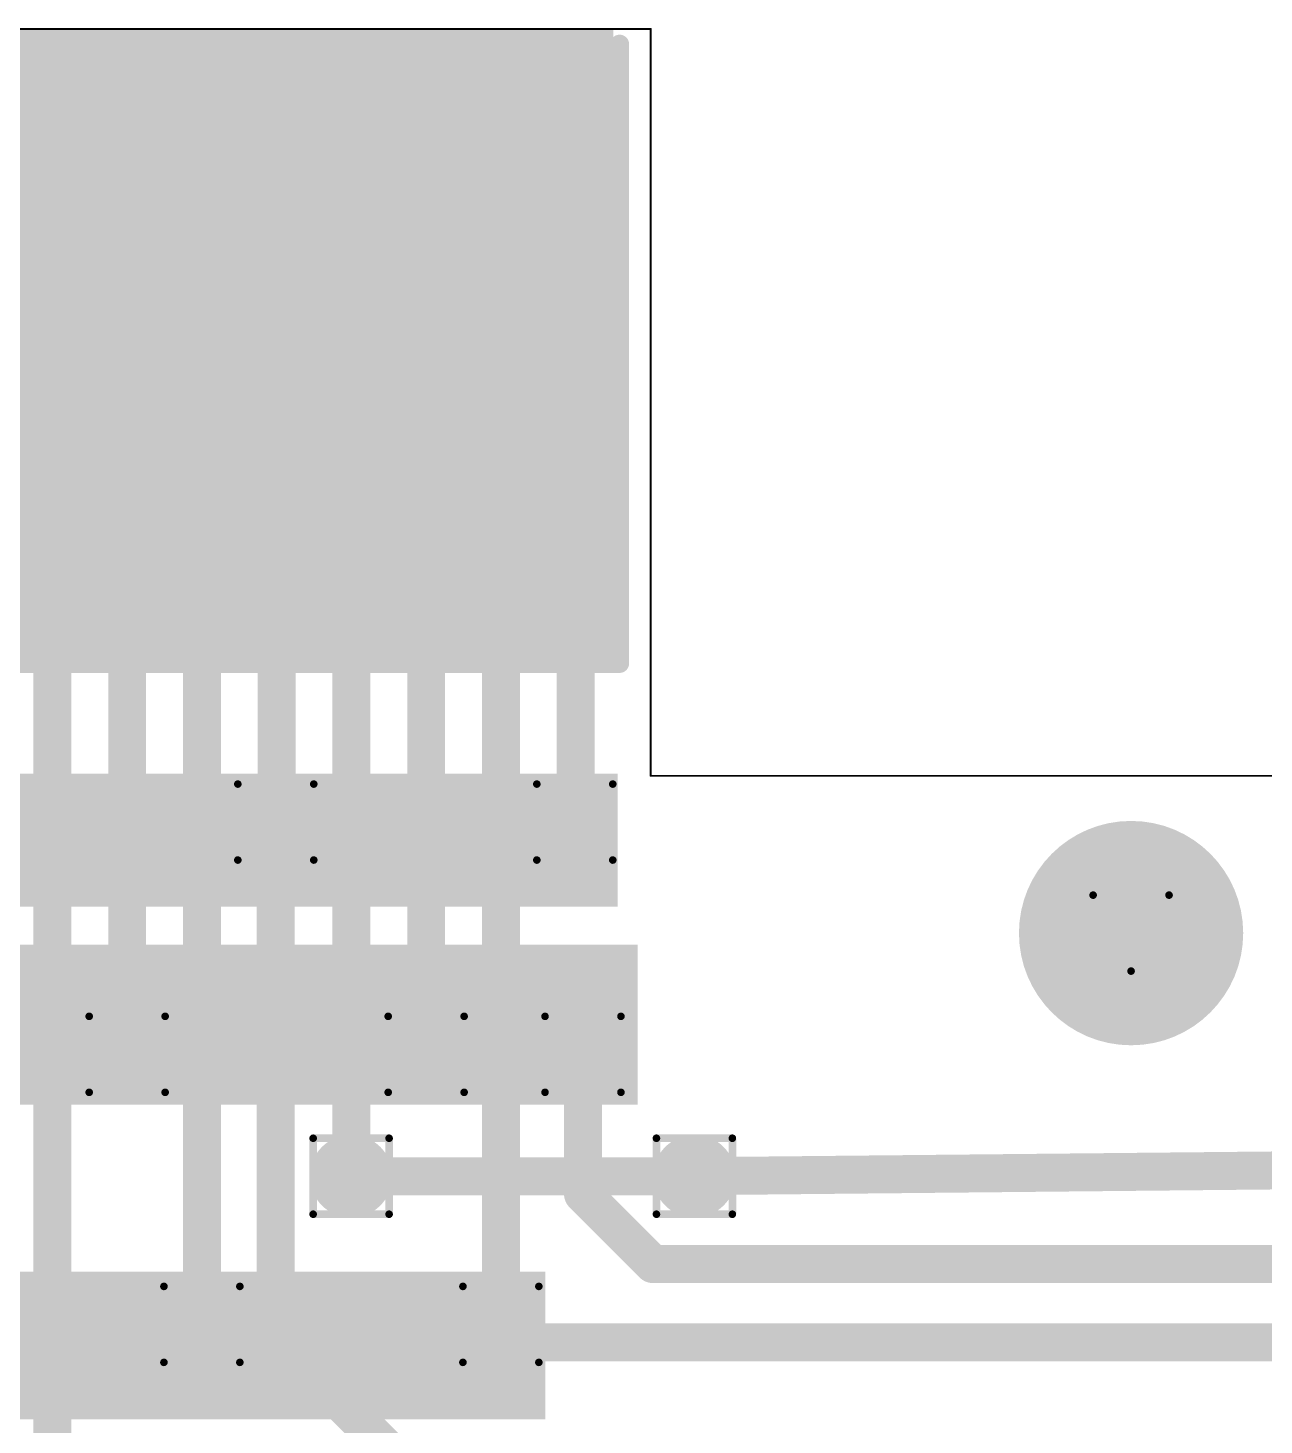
# Model space of a CAD drawing. Header units: millimetres. Extents: x 0 to 19.1, y 0 to 5.1.
# Drawn here: x 3.8495 to 4.175, y 3.7185 to 4.0863 of the extents above; entities that cross this region are included whole.
import ezdxf

# ---------------------------------------------------------------- set-up
doc = ezdxf.new("R2010")
doc.units = ezdxf.units.MM
doc.header["$MEASUREMENT"] = 0
for name, color, linetype in [('BottomLayer', 5, 'Continuous'), ('BottomOverlay', 54, 'Continuous'), ('BottomPaste', 16, 'Continuous'), ('BottomSolder', 6, 'Continuous'), ('DrillDrawing', 1, 'Continuous'), ('Mechanical2', 216, 'Continuous'), ('PadHoleLayer', 156, 'Continuous'), ('TopLayer', 1, 'Continuous'), ('TopSolder', 216, 'Continuous'), ('ViaHoleLayer', 16, 'Continuous')]:
    doc.layers.add(name, color=color, linetype=linetype)

# ---------------------------------------------------------------- blocks, each defined once
blk = doc.blocks.new('32_____R______P_____B_7')
at = {"layer": 'BottomLayer'}
for points in [[(-0.29921, -0.07874), (-0.31102, -0.07874), (-0.31102, 0.07874), (-0.29921, 0.07874)], [(-0.27953, -0.07874), (-0.29134, -0.07874), (-0.29134, 0.07874), (-0.27953, 0.07874)], [(-0.25984, -0.07874), (-0.27165, -0.07874), (-0.27165, 0.07874), (-0.25984, 0.07874)], [(-0.24016, -0.07874), (-0.25197, -0.07874), (-0.25197, 0.07874), (-0.24016, 0.07874)], [(-0.22047, -0.07874), (-0.23228, -0.07874), (-0.23228, 0.07874), (-0.22047, 0.07874)], [(-0.20079, -0.07874), (-0.2126, -0.07874), (-0.2126, 0.07874), (-0.20079, 0.07874)], [(-0.1811, -0.07874), (-0.19291, -0.07874), (-0.19291, 0.07874), (-0.1811, 0.07874)], [(-0.16142, -0.07874), (-0.17323, -0.07874), (-0.17323, 0.07874), (-0.16142, 0.07874)]]:
    blk.add_hatch(color=5, dxfattribs=at).paths.add_polyline_path(points)
at = {"layer": 'BottomPaste'}
for points in [[(-0.29921, -0.07874), (-0.31102, -0.07874), (-0.31102, 0.07874), (-0.29921, 0.07874)], [(-0.27953, -0.07874), (-0.29134, -0.07874), (-0.29134, 0.07874), (-0.27953, 0.07874)], [(-0.25984, -0.07874), (-0.27165, -0.07874), (-0.27165, 0.07874), (-0.25984, 0.07874)], [(-0.24016, -0.07874), (-0.25197, -0.07874), (-0.25197, 0.07874), (-0.24016, 0.07874)], [(-0.22047, -0.07874), (-0.23228, -0.07874), (-0.23228, 0.07874), (-0.22047, 0.07874)], [(-0.20079, -0.07874), (-0.2126, -0.07874), (-0.2126, 0.07874), (-0.20079, 0.07874)], [(-0.1811, -0.07874), (-0.19291, -0.07874), (-0.19291, 0.07874), (-0.1811, 0.07874)], [(-0.16142, -0.07874), (-0.17323, -0.07874), (-0.17323, 0.07874), (-0.16142, 0.07874)]]:
    blk.add_hatch(color=16, dxfattribs=at).paths.add_polyline_path(points)
at = {"layer": 'BottomSolder'}
for points in [[(-0.29521, -0.08274), (-0.31502, -0.08274), (-0.31502, 0.08274), (-0.29521, 0.08274)], [(-0.27553, -0.08274), (-0.29534, -0.08274), (-0.29534, 0.08274), (-0.27553, 0.08274)], [(-0.25584, -0.08274), (-0.27565, -0.08274), (-0.27565, 0.08274), (-0.25584, 0.08274)], [(-0.23616, -0.08274), (-0.25597, -0.08274), (-0.25597, 0.08274), (-0.23616, 0.08274)], [(-0.21647, -0.08274), (-0.23628, -0.08274), (-0.23628, 0.08274), (-0.21647, 0.08274)], [(-0.19679, -0.08274), (-0.2166, -0.08274), (-0.2166, 0.08274), (-0.19679, 0.08274)], [(-0.1771, -0.08274), (-0.19691, -0.08274), (-0.19691, 0.08274), (-0.1771, 0.08274)], [(-0.15742, -0.08274), (-0.17723, -0.08274), (-0.17723, 0.08274), (-0.15742, 0.08274)]]:
    blk.add_hatch(color=6, dxfattribs=at).paths.add_polyline_path(points)
at = {"layer": 'BottomOverlay', "const_width": 0.005}
for points in [[(-0.31669, 0.084), (-0.31669, -0.079)], [(0.31669, 0.084), (-0.31669, 0.084)]]:
    blk.add_lwpolyline(points, dxfattribs=at)
at = {"layer": 'BottomOverlay', "const_width": 0.0025}
for points in [[(-0.31794, 0.084, 1), (-0.31544, 0.084, 1)], [(-0.31794, 0.084, 1), (-0.31544, 0.084, 1)], [(-0.31794, -0.079, 1), (-0.31544, -0.079, 1)]]:
    blk.add_lwpolyline(points, format="xyb", close=True, dxfattribs=at)

msp = doc.modelspace()

# ---------------------------------------------------------------- hatches: boundary and pattern name
at = {"layer": 'BottomLayer'}
h = msp.add_hatch(color=5, dxfattribs=at)
edge = h.paths.add_edge_path()
edge.add_arc((3.91476, 3.87723), 0.00689, 0, 360)
h = msp.add_hatch(color=5, dxfattribs=at)
edge = h.paths.add_edge_path()
edge.add_arc((3.9935, 3.87723), 0.00689, 0, 360)
h = msp.add_hatch(color=5, dxfattribs=at)
edge = h.paths.add_edge_path()
edge.add_arc((3.87562, 3.81609), 0.00689, 0, 360)
h = msp.add_hatch(color=5, dxfattribs=at)
edge = h.paths.add_edge_path()
edge.add_arc((3.95436, 3.81609), 0.00689, 0, 360)
h = msp.add_hatch(color=5, dxfattribs=at)
edge = h.paths.add_edge_path()
edge.add_arc((3.99566, 3.81609), 0.00689, 0, 360)
h = msp.add_hatch(color=5, dxfattribs=at)
edge = h.paths.add_edge_path()
edge.add_arc((3.9346, 3.784), 0.00689, 0, 360)
h = msp.add_hatch(color=5, dxfattribs=at)
edge = h.paths.add_edge_path()
edge.add_arc((4.025, 3.784), 0.00689, 0, 360)
h = msp.add_hatch(color=5, dxfattribs=at)
edge = h.paths.add_edge_path()
edge.add_arc((3.8953, 3.745), 0.00689, 0, 360)
h = msp.add_hatch(color=5, dxfattribs=at)
edge = h.paths.add_edge_path()
edge.add_arc((3.97404, 3.745), 0.00689, 0, 360)
at = {"layer": 'BottomSolder'}
h = msp.add_hatch(color=6, dxfattribs=at)
edge = h.paths.add_edge_path()
edge.add_arc((3.91476, 3.87723), 0.01089, 0, 360)
h = msp.add_hatch(color=6, dxfattribs=at)
edge = h.paths.add_edge_path()
edge.add_arc((3.9935, 3.87723), 0.01089, 0, 360)
h = msp.add_hatch(color=6, dxfattribs=at)
edge = h.paths.add_edge_path()
edge.add_arc((4.14, 3.848), 0.004, 0, 360)
h = msp.add_hatch(color=6, dxfattribs=at)
edge = h.paths.add_edge_path()
edge.add_arc((3.87562, 3.81609), 0.01089, 0, 360)
h = msp.add_hatch(color=6, dxfattribs=at)
edge = h.paths.add_edge_path()
edge.add_arc((3.95436, 3.81609), 0.01089, 0, 360)
h = msp.add_hatch(color=6, dxfattribs=at)
edge = h.paths.add_edge_path()
edge.add_arc((3.99566, 3.81609), 0.01089, 0, 360)
h = msp.add_hatch(color=6, dxfattribs=at)
edge = h.paths.add_edge_path()
edge.add_arc((3.9346, 3.784), 0.01089, 0, 360)
h = msp.add_hatch(color=6, dxfattribs=at)
edge = h.paths.add_edge_path()
edge.add_arc((4.025, 3.784), 0.01089, 0, 360)
h = msp.add_hatch(color=6, dxfattribs=at)
edge = h.paths.add_edge_path()
edge.add_arc((3.8953, 3.745), 0.01089, 0, 360)
h = msp.add_hatch(color=6, dxfattribs=at)
edge = h.paths.add_edge_path()
edge.add_arc((3.97404, 3.745), 0.01089, 0, 360)
at = {"layer": 'PadHoleLayer'}
h = msp.add_hatch(color=156, dxfattribs=at)
edge = h.paths.add_edge_path()
edge.add_arc((4.14, 3.848), 0.02953, 0, 360)
at = {"layer": 'TopLayer'}
for points in [[(3.3536, 3.855), (4.00479, 3.855), (4.00479, 3.89), (3.3536, 3.89)], [(3.386, 3.80286), (4.0101, 3.80286), (4.0101, 3.845), (3.386, 3.845)], [(3.40977, 3.72), (3.98577, 3.72), (3.98577, 3.75891), (3.40977, 3.75891)]]:
    msp.add_hatch(color=1, dxfattribs=at).paths.add_polyline_path(points)
h = msp.add_hatch(color=1, dxfattribs=at)
edge = h.paths.add_edge_path()
edge.add_arc((3.91476, 3.87723), 0.00689, 0, 360)
h = msp.add_hatch(color=1, dxfattribs=at)
edge = h.paths.add_edge_path()
edge.add_arc((3.9935, 3.87723), 0.00689, 0, 360)
h = msp.add_hatch(color=1, dxfattribs=at)
edge = h.paths.add_edge_path()
edge.add_arc((3.87562, 3.81609), 0.00689, 0, 360)
h = msp.add_hatch(color=1, dxfattribs=at)
edge = h.paths.add_edge_path()
edge.add_arc((3.95436, 3.81609), 0.00689, 0, 360)
h = msp.add_hatch(color=1, dxfattribs=at)
edge = h.paths.add_edge_path()
edge.add_arc((3.99566, 3.81609), 0.00689, 0, 360)
h = msp.add_hatch(color=1, dxfattribs=at)
edge = h.paths.add_edge_path()
edge.add_arc((3.9346, 3.784), 0.00689, 0, 360)
h = msp.add_hatch(color=1, dxfattribs=at)
edge = h.paths.add_edge_path()
edge.add_arc((4.025, 3.784), 0.00689, 0, 360)
h = msp.add_hatch(color=1, dxfattribs=at)
edge = h.paths.add_edge_path()
edge.add_arc((3.8953, 3.745), 0.00689, 0, 360)
h = msp.add_hatch(color=1, dxfattribs=at)
edge = h.paths.add_edge_path()
edge.add_arc((3.97404, 3.745), 0.00689, 0, 360)
at = {"layer": 'TopSolder'}
h = msp.add_hatch(color=216, dxfattribs=at)
edge = h.paths.add_edge_path()
edge.add_arc((3.91476, 3.87723), 0.01089, 0, 360)
h = msp.add_hatch(color=216, dxfattribs=at)
edge = h.paths.add_edge_path()
edge.add_arc((3.9935, 3.87723), 0.01089, 0, 360)
h = msp.add_hatch(color=216, dxfattribs=at)
edge = h.paths.add_edge_path()
edge.add_arc((4.14, 3.848), 0.004, 0, 360)
h = msp.add_hatch(color=216, dxfattribs=at)
edge = h.paths.add_edge_path()
edge.add_arc((3.87562, 3.81609), 0.01089, 0, 360)
h = msp.add_hatch(color=216, dxfattribs=at)
edge = h.paths.add_edge_path()
edge.add_arc((3.95436, 3.81609), 0.01089, 0, 360)
h = msp.add_hatch(color=216, dxfattribs=at)
edge = h.paths.add_edge_path()
edge.add_arc((3.99566, 3.81609), 0.01089, 0, 360)
h = msp.add_hatch(color=216, dxfattribs=at)
edge = h.paths.add_edge_path()
edge.add_arc((3.9346, 3.784), 0.01089, 0, 360)
h = msp.add_hatch(color=216, dxfattribs=at)
edge = h.paths.add_edge_path()
edge.add_arc((4.025, 3.784), 0.01089, 0, 360)
h = msp.add_hatch(color=216, dxfattribs=at)
edge = h.paths.add_edge_path()
edge.add_arc((3.8953, 3.745), 0.01089, 0, 360)
h = msp.add_hatch(color=216, dxfattribs=at)
edge = h.paths.add_edge_path()
edge.add_arc((3.97404, 3.745), 0.01089, 0, 360)
at = {"layer": 'ViaHoleLayer'}
h = msp.add_hatch(color=16, dxfattribs=at)
edge = h.paths.add_edge_path()
edge.add_arc((3.91476, 3.87723), 0.00394, 0, 360)
h = msp.add_hatch(color=16, dxfattribs=at)
edge = h.paths.add_edge_path()
edge.add_arc((3.9935, 3.87723), 0.00394, 0, 360)
h = msp.add_hatch(color=16, dxfattribs=at)
edge = h.paths.add_edge_path()
edge.add_arc((3.87562, 3.81609), 0.00394, 0, 360)
h = msp.add_hatch(color=16, dxfattribs=at)
edge = h.paths.add_edge_path()
edge.add_arc((3.95436, 3.81609), 0.00394, 0, 360)
h = msp.add_hatch(color=16, dxfattribs=at)
edge = h.paths.add_edge_path()
edge.add_arc((3.99566, 3.81609), 0.00394, 0, 360)
h = msp.add_hatch(color=16, dxfattribs=at)
edge = h.paths.add_edge_path()
edge.add_arc((3.9346, 3.784), 0.00394, 0, 360)
h = msp.add_hatch(color=16, dxfattribs=at)
edge = h.paths.add_edge_path()
edge.add_arc((4.025, 3.784), 0.00394, 0, 360)
h = msp.add_hatch(color=16, dxfattribs=at)
edge = h.paths.add_edge_path()
edge.add_arc((3.8953, 3.745), 0.00394, 0, 360)
h = msp.add_hatch(color=16, dxfattribs=at)
edge = h.paths.add_edge_path()
edge.add_arc((3.97404, 3.745), 0.00394, 0, 360)

# ---------------------------------------------------------------- linework, layer by layer
at = {"layer": 'BottomLayer', "const_width": 0.01}
for points in [[(3.85593, 3.67446), (3.85593, 4.003)], [(3.87562, 3.81609), (3.87562, 4.003)], [(3.8953, 3.745), (3.8953, 4.003)], [(3.91499, 3.87746), (3.91499, 4.003)], [(3.93467, 3.78408), (3.93467, 4.003)], [(3.95436, 3.81609), (3.95436, 4.003)], [(3.97404, 3.74595), (3.97404, 4.003)], [(3.99373, 3.87746), (3.99373, 4.003)], [(3.9141, 3.877), (3.91476, 3.87634)], [(3.91476, 3.87723), (3.91499, 3.87746)], [(3.91476, 3.74154), (3.91476, 3.87634)], [(3.99566, 3.77934), (3.99566, 3.81609)], [(4.025, 3.784), (4.29537, 3.78669)], [(3.99566, 3.77934), (4.01414, 3.76086)], [(4.01414, 3.76086), (4.26654, 3.76086)], [(3.91476, 3.74154), (3.9503, 3.706)], [(3.98551, 3.74025), (4.47364, 3.74025)]]:
    msp.add_lwpolyline(points, dxfattribs=at)
at = {"layer": 'BottomLayer', "const_width": 0.005}
for points in [[(3.85343, 4.003, 1), (3.85843, 4.003, 1)], [(3.87312, 4.003, 1), (3.87812, 4.003, 1)], [(3.8928, 4.003, 1), (3.8978, 4.003, 1)], [(3.91249, 4.003, 1), (3.91749, 4.003, 1)], [(3.93217, 4.003, 1), (3.93717, 4.003, 1)], [(3.95186, 4.003, 1), (3.95686, 4.003, 1)], [(3.97154, 4.003, 1), (3.97654, 4.003, 1)], [(3.99123, 4.003, 1), (3.99623, 4.003, 1)], [(3.9116, 3.877, 1), (3.9166, 3.877, 1)], [(3.91226, 3.87723, 1), (3.91726, 3.87723, 1)], [(3.91226, 3.87634, 1), (3.91726, 3.87634, 1)], [(3.91226, 3.87634, 1), (3.91726, 3.87634, 1)], [(3.91249, 3.87746, 1), (3.91749, 3.87746, 1)], [(3.91249, 3.87746, 1), (3.91749, 3.87746, 1)], [(3.99123, 3.87746, 1), (3.99623, 3.87746, 1)], [(3.87312, 3.81609, 1), (3.87812, 3.81609, 1)], [(3.95186, 3.81609, 1), (3.95686, 3.81609, 1)], [(3.99316, 3.81609, 1), (3.99816, 3.81609, 1)], [(3.93217, 3.78408, 1), (3.93717, 3.78408, 1)], [(4.0225, 3.784, 1), (4.0275, 3.784, 1)], [(3.99316, 3.77934, 1), (3.99816, 3.77934, 1)], [(3.99316, 3.77934, 1), (3.99816, 3.77934, 1)], [(4.01164, 3.76086, 1), (4.01664, 3.76086, 1)], [(4.01164, 3.76086, 1), (4.01664, 3.76086, 1)], [(3.8928, 3.745, 1), (3.8978, 3.745, 1)], [(3.97154, 3.74595, 1), (3.97654, 3.74595, 1)], [(3.97154, 3.745, 1), (3.97654, 3.745, 1)], [(3.91226, 3.74154, 1), (3.91726, 3.74154, 1)], [(3.91226, 3.74154, 1), (3.91726, 3.74154, 1)], [(3.98301, 3.74025, 1), (3.98801, 3.74025, 1)], [(3.98301, 3.74025, 1), (3.98801, 3.74025, 1)]]:
    msp.add_lwpolyline(points, format="xyb", close=True, dxfattribs=at)
at = {"layer": 'BottomLayer', "const_width": 0.01}
msp.add_lwpolyline([(3.98551, 3.74025, -0.198912), (3.97404, 3.745)], format="xyb", dxfattribs=at)
at = {"layer": 'DrillDrawing', "const_width": 0.002}
for points in [[(3.90476, 3.88723), (3.92476, 3.88723)], [(3.90476, 3.86723), (3.90476, 3.88723)], [(3.92476, 3.86723), (3.92476, 3.88723)], [(3.9835, 3.88723), (4.0035, 3.88723)], [(3.9835, 3.86723), (3.9835, 3.88723)], [(4.0035, 3.86723), (4.0035, 3.88723)], [(3.90476, 3.86723), (3.92476, 3.86723)], [(3.9835, 3.86723), (4.0035, 3.86723)], [(4.13, 3.858), (4.15, 3.858)], [(4.13, 3.858), (4.14, 3.838)], [(4.14, 3.838), (4.15, 3.858)], [(3.86562, 3.82609), (3.88562, 3.82609)], [(3.86562, 3.80609), (3.86562, 3.82609)], [(3.88562, 3.80609), (3.88562, 3.82609)], [(3.94436, 3.82609), (3.96436, 3.82609)], [(3.94436, 3.80609), (3.94436, 3.82609)], [(3.96436, 3.80609), (3.96436, 3.82609)], [(3.98566, 3.82609), (4.00566, 3.82609)], [(3.98566, 3.80609), (3.98566, 3.82609)], [(4.00566, 3.80609), (4.00566, 3.82609)], [(3.86562, 3.80609), (3.88562, 3.80609)], [(3.94436, 3.80609), (3.96436, 3.80609)], [(3.98566, 3.80609), (4.00566, 3.80609)], [(3.9246, 3.794), (3.9446, 3.794)], [(3.9246, 3.774), (3.9246, 3.794)], [(3.9446, 3.774), (3.9446, 3.794)], [(4.015, 3.794), (4.035, 3.794)], [(4.015, 3.774), (4.015, 3.794)], [(4.035, 3.774), (4.035, 3.794)], [(3.9246, 3.774), (3.9446, 3.774)], [(4.015, 3.774), (4.035, 3.774)], [(3.8853, 3.755), (3.9053, 3.755)], [(3.8853, 3.735), (3.8853, 3.755)], [(3.9053, 3.735), (3.9053, 3.755)], [(3.96404, 3.755), (3.98404, 3.755)], [(3.96404, 3.735), (3.96404, 3.755)], [(3.98404, 3.735), (3.98404, 3.755)], [(3.8853, 3.735), (3.9053, 3.735)], [(3.96404, 3.735), (3.98404, 3.735)]]:
    msp.add_lwpolyline(points, dxfattribs=at)
at = {"layer": 'DrillDrawing', "const_width": 0.001}
for points in [[(3.90426, 3.88723, 1), (3.90526, 3.88723, 1)], [(3.90426, 3.88723, 1), (3.90526, 3.88723, 1)], [(3.92426, 3.88723, 1), (3.92526, 3.88723, 1)], [(3.92426, 3.88723, 1), (3.92526, 3.88723, 1)], [(3.983, 3.88723, 1), (3.984, 3.88723, 1)], [(3.983, 3.88723, 1), (3.984, 3.88723, 1)], [(4.003, 3.88723, 1), (4.004, 3.88723, 1)], [(4.003, 3.88723, 1), (4.004, 3.88723, 1)], [(3.90426, 3.86723, 1), (3.90526, 3.86723, 1)], [(3.90426, 3.86723, 1), (3.90526, 3.86723, 1)], [(3.92426, 3.86723, 1), (3.92526, 3.86723, 1)], [(3.92426, 3.86723, 1), (3.92526, 3.86723, 1)], [(3.983, 3.86723, 1), (3.984, 3.86723, 1)], [(3.983, 3.86723, 1), (3.984, 3.86723, 1)], [(4.003, 3.86723, 1), (4.004, 3.86723, 1)], [(4.003, 3.86723, 1), (4.004, 3.86723, 1)], [(4.1295, 3.858, 1), (4.1305, 3.858, 1)], [(4.1295, 3.858, 1), (4.1305, 3.858, 1)], [(4.1495, 3.858, 1), (4.1505, 3.858, 1)], [(4.1495, 3.858, 1), (4.1505, 3.858, 1)], [(4.1395, 3.838, 1), (4.1405, 3.838, 1)], [(4.1395, 3.838, 1), (4.1405, 3.838, 1)], [(3.86512, 3.82609, 1), (3.86612, 3.82609, 1)], [(3.86512, 3.82609, 1), (3.86612, 3.82609, 1)], [(3.88512, 3.82609, 1), (3.88612, 3.82609, 1)], [(3.88512, 3.82609, 1), (3.88612, 3.82609, 1)], [(3.94386, 3.82609, 1), (3.94486, 3.82609, 1)], [(3.94386, 3.82609, 1), (3.94486, 3.82609, 1)], [(3.96386, 3.82609, 1), (3.96486, 3.82609, 1)], [(3.96386, 3.82609, 1), (3.96486, 3.82609, 1)], [(3.98516, 3.82609, 1), (3.98616, 3.82609, 1)], [(3.98516, 3.82609, 1), (3.98616, 3.82609, 1)], [(4.00516, 3.82609, 1), (4.00616, 3.82609, 1)], [(4.00516, 3.82609, 1), (4.00616, 3.82609, 1)], [(3.86512, 3.80609, 1), (3.86612, 3.80609, 1)], [(3.86512, 3.80609, 1), (3.86612, 3.80609, 1)], [(3.88512, 3.80609, 1), (3.88612, 3.80609, 1)], [(3.88512, 3.80609, 1), (3.88612, 3.80609, 1)], [(3.94386, 3.80609, 1), (3.94486, 3.80609, 1)], [(3.94386, 3.80609, 1), (3.94486, 3.80609, 1)], [(3.96386, 3.80609, 1), (3.96486, 3.80609, 1)], [(3.96386, 3.80609, 1), (3.96486, 3.80609, 1)], [(3.98516, 3.80609, 1), (3.98616, 3.80609, 1)], [(3.98516, 3.80609, 1), (3.98616, 3.80609, 1)], [(4.00516, 3.80609, 1), (4.00616, 3.80609, 1)], [(4.00516, 3.80609, 1), (4.00616, 3.80609, 1)], [(3.9241, 3.794, 1), (3.9251, 3.794, 1)], [(3.9241, 3.794, 1), (3.9251, 3.794, 1)], [(3.9441, 3.794, 1), (3.9451, 3.794, 1)], [(3.9441, 3.794, 1), (3.9451, 3.794, 1)], [(4.0145, 3.794, 1), (4.0155, 3.794, 1)], [(4.0145, 3.794, 1), (4.0155, 3.794, 1)], [(4.0345, 3.794, 1), (4.0355, 3.794, 1)], [(4.0345, 3.794, 1), (4.0355, 3.794, 1)], [(3.9241, 3.774, 1), (3.9251, 3.774, 1)], [(3.9241, 3.774, 1), (3.9251, 3.774, 1)], [(3.9441, 3.774, 1), (3.9451, 3.774, 1)], [(3.9441, 3.774, 1), (3.9451, 3.774, 1)], [(4.0145, 3.774, 1), (4.0155, 3.774, 1)], [(4.0145, 3.774, 1), (4.0155, 3.774, 1)], [(4.0345, 3.774, 1), (4.0355, 3.774, 1)], [(4.0345, 3.774, 1), (4.0355, 3.774, 1)], [(3.8848, 3.755, 1), (3.8858, 3.755, 1)], [(3.8848, 3.755, 1), (3.8858, 3.755, 1)], [(3.9048, 3.755, 1), (3.9058, 3.755, 1)], [(3.9048, 3.755, 1), (3.9058, 3.755, 1)], [(3.96354, 3.755, 1), (3.96454, 3.755, 1)], [(3.96354, 3.755, 1), (3.96454, 3.755, 1)], [(3.98354, 3.755, 1), (3.98454, 3.755, 1)], [(3.98354, 3.755, 1), (3.98454, 3.755, 1)], [(3.8848, 3.735, 1), (3.8858, 3.735, 1)], [(3.8848, 3.735, 1), (3.8858, 3.735, 1)], [(3.9048, 3.735, 1), (3.9058, 3.735, 1)], [(3.9048, 3.735, 1), (3.9058, 3.735, 1)], [(3.96354, 3.735, 1), (3.96454, 3.735, 1)], [(3.96354, 3.735, 1), (3.96454, 3.735, 1)], [(3.98354, 3.735, 1), (3.98454, 3.735, 1)], [(3.98354, 3.735, 1), (3.98454, 3.735, 1)]]:
    msp.add_lwpolyline(points, format="xyb", close=True, dxfattribs=at)
at = {"layer": 'Mechanical2'}
for points, const_width in [([(3.36375, 4.08602), (4.01347, 4.08602)], 0.000512), ([(4.01347, 3.8894), (4.01347, 4.08602)], 0.0005), ([(4.01347, 3.88941), (4.03139, 3.88941)], 0.0005), ([(4.03139, 3.88941), (4.18076, 3.88941)], 0.0005)]:
    msp.add_lwpolyline(points, dxfattribs=dict(at, const_width=const_width))
for points, const_width in [([(4.01335, 4.08602, 1), (4.0136, 4.08602, 1)], 0.00025), ([(4.01335, 4.08602, 1), (4.0136, 4.08602, 1)], 0.000256), ([(4.01335, 3.88941, 1), (4.0136, 3.88941, 1)], 0.00025), ([(4.01335, 3.8894, 1), (4.0136, 3.8894, 1)], 0.00025), ([(4.03126, 3.88941, 1), (4.03151, 3.88941, 1)], 0.00025), ([(4.03126, 3.88941, 1), (4.03151, 3.88941, 1)], 0.00025)]:
    msp.add_lwpolyline(points, format="xyb", close=True, dxfattribs=dict(at, const_width=const_width))
at = {"layer": 'TopLayer', "const_width": 0.01}
msp.add_lwpolyline([(3.9346, 3.784), (4.025, 3.784)], dxfattribs=at)
at = {"layer": 'TopLayer', "const_width": 0.005}
for points in [[(3.9321, 3.784, 1), (3.9371, 3.784, 1)], [(4.0225, 3.784, 1), (4.0275, 3.784, 1)]]:
    msp.add_lwpolyline(points, format="xyb", close=True, dxfattribs=at)

# ---------------------------------------------------------------- block references
at = {"rotation": 180}
msp.add_blockref('32_____R______P_____B_7', (3.68861, 4.003), dxfattribs=at)

doc.saveas('drawing.dxf')
